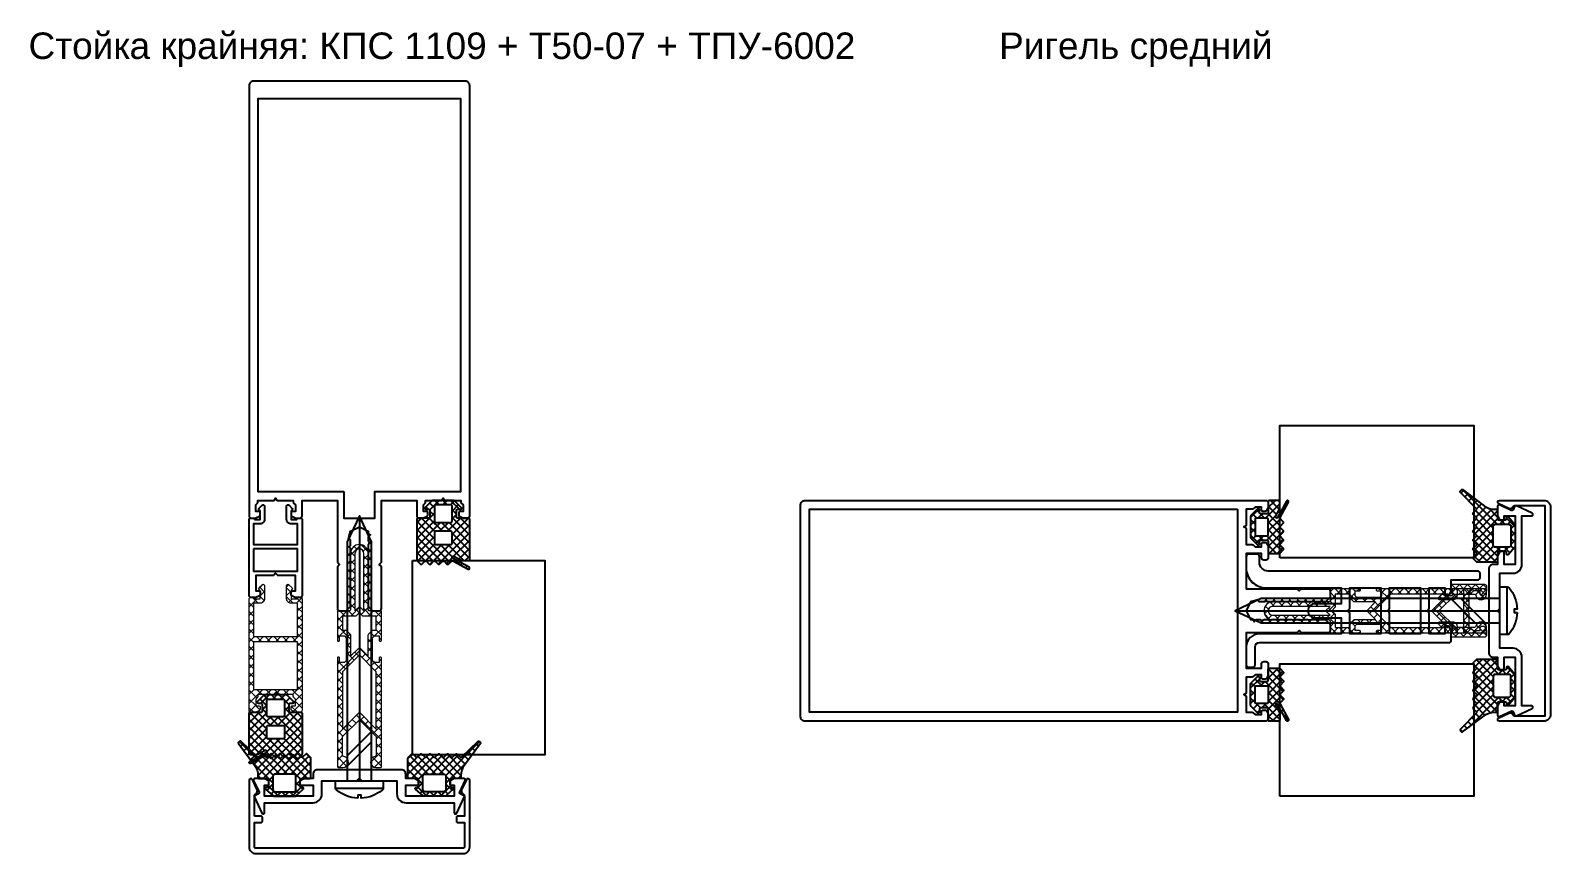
# Model space of a CAD drawing. Header units: millimetres. Extents: x 1744 to 18744, y -2272 to 2782.
# Drawn here: x 15959.9 to 16304.5, y 2014.4 to 2200.8 of the extents above; entities that cross this region are included whole.
import ezdxf

# ---------------------------------------------------------------- set-up
doc = ezdxf.new("R2010")
doc.units = ezdxf.units.MM
doc.layers.add('Steklopaket', color=5, linetype='Continuous')
doc.layers.add('подписи', color=7, linetype='Continuous')
doc.layers.add('Уплотнители', color=1, linetype='Continuous', lineweight=20)
doc.layers.add('Штриховка', color=1, linetype='Continuous', lineweight=5)
doc.styles.get("Standard").update_dxf_attribs({"font": 'arial.ttf'})

# ---------------------------------------------------------------- blocks, each defined once
blk = doc.blocks.new('КП45548')
at = {"color": 146, "true_color": 0x105689}
blk.add_lwpolyline([(-25, 21.5, 0.414214), (-24.5, 21), (-23.57, 21, 0.116434), (-23.44, 21.03), (-22.67, 21.42, 0.284079), (-22.5, 21.69), (-22.5, 22.2, 0.414214), (-22.8, 22.5), (-23.5, 22.5), (-23.5, 24), (-23.09, 24.41, 0.198912), (-23, 24.62), (-23, 25), (-19.44, 25, 0.284079), (-19.17, 25.17), (-19, 25.5), (-18.83, 25.17, 0.284079), (-18.56, 25), (-15, 25), (-15, 24.62, 0.198912), (-14.91, 24.41), (-14.5, 24), (-14.5, 22.5), (-15.2, 22.5, 0.414214), (-15.5, 22.2), (-15.5, 21.69, 0.284079), (-15.33, 21.42), (-14.56, 21.03, 0.116434), (-14.43, 21), (-13.5, 21, 0.414214), (-13, 21.5), (-13, 25), (-5, 25), (-5, 11.12, 0.198912), (-4.91, 10.91), (-4.5, 10.5), (-4.91, 10.09, 0.198912), (-5, 9.88), (-5, 0.5, 0.414214), (-4.5, 0), (-3.12, 0, 0.198912), (-2.91, 0.09), (-2.09, 0.91, 0.198912), (-2, 1.12), (-2, 1.46, 0.284079), (-2.17, 1.73), (-2.5, 1.9), (-2.17, 2.07, 0.284079), (-2, 2.34), (-2, 3.26, 0.284079), (-2.17, 3.53), (-2.5, 3.7), (-2.17, 3.87, 0.284079), (-2, 4.14), (-2, 5.06, 0.284079), (-2.17, 5.33), (-2.5, 5.5), (-2.17, 5.67, 0.284079), (-2, 5.94), (-2, 6.86, 0.284079), (-2.17, 7.13), (-2.5, 7.3), (-2.17, 7.47, 0.284079), (-2, 7.74), (-2, 8.66, 0.284079), (-2.17, 8.93), (-2.5, 9.1), (-2.17, 9.27, 0.284079), (-2, 9.54), (-2, 10.46, 0.284079), (-2.17, 10.73), (-2.5, 10.9), (-2.17, 11.07, 0.284079), (-2, 11.34), (-2, 12.26, 0.284079), (-2.17, 12.53), (-2.5, 12.7), (-2.17, 12.87, 0.284079), (-2, 13.14), (-2, 14.06, 0.284079), (-2.17, 14.33), (-2.5, 14.5), (-2.17, 14.67, 0.284079), (-2, 14.94), (-2, 15.86, 0.284079), (-2.17, 16.13), (-2.5, 16.3), (-2, 18), (0, 19), (2, 18), (2, 17.64, 0.284079), (2.17, 17.37), (2.5, 17.2), (2.17, 17.03, 0.284079), (2, 16.76), (2, 15.84, 0.284079), (2.17, 15.57), (2.5, 15.4), (2.17, 15.23, 0.284079), (2, 14.96), (2, 14.04, 0.284079), (2.17, 13.77), (2.5, 13.6), (2.17, 13.43, 0.284079), (2, 13.16), (2, 12.24, 0.284079), (2.17, 11.97), (2.5, 11.8), (2.17, 11.63, 0.284079), (2, 11.36), (2, 10.44, 0.284079), (2.17, 10.17), (2.5, 10), (2.17, 9.83, 0.284079), (2, 9.56), (2, 8.64, 0.284079), (2.17, 8.37), (2.5, 8.2), (2.17, 8.03, 0.284079), (2, 7.76), (2, 6.84, 0.284079), (2.17, 6.57), (2.5, 6.4), (2.17, 6.23, 0.284079), (2, 5.96), (2, 5.04, 0.284079), (2.17, 4.77), (2.5, 4.6), (2.17, 4.43, 0.284079), (2, 4.16), (2, 3.24, 0.284079), (2.17, 2.97), (2.5, 2.8), (2.17, 2.63, 0.284079), (2, 2.36), (2, 1.12, 0.198912), (2.09, 0.91), (2.91, 0.09, 0.198912), (3.12, 0), (4.5, 0, 0.414214), (5, 0.5), (5, 9.88, 0.198912), (4.91, 10.09), (4.5, 10.5), (4.91, 10.91, 0.198912), (5, 11.12), (5, 25), (13, 25), (13, 21.5, 0.414214), (13.5, 21), (14.43, 21, 0.116434), (14.56, 21.03), (15.33, 21.42, 0.284079), (15.5, 21.69), (15.5, 22.2, 0.414214), (15.2, 22.5), (14.5, 22.5), (14.5, 24), (14.91, 24.41, 0.198912), (15, 24.62), (15, 25), (18.56, 25, 0.284079), (18.83, 25.17), (19, 25.5), (19.17, 25.17, 0.284079), (19.44, 25), (23, 25), (23, 24.62, 0.198912), (23.09, 24.41), (23.5, 24), (23.5, 22.5), (22.8, 22.5, 0.414214), (22.5, 22.2), (22.5, 21.69, 0.284079), (22.67, 21.42), (23.44, 21.03, 0.116434), (23.57, 21), (24.5, 21, 0.414214), (25, 21.5), (25, 119, 0.414214), (24, 120), (-24, 120, 0.414214), (-25, 119)], format="xyb", close=True, dxfattribs=at)
blk.add_lwpolyline([(-3.5, 27), (-3.5, 21), (3.5, 21), (3.5, 27), (23, 27), (23, 116), (-23, 116), (-23, 27)], close=True, dxfattribs=at)
blk = doc.blocks.new('ТПУ-6002')
at = {"true_color": 0xafd9aa}
h = blk.add_hatch(dxfattribs=at)
h.set_pattern_fill('ANSI37', color=9, scale=10, angle=180, style=0)
h.set_pattern_definition([(225, (359.6389, 110.4286), (0.8838835, -0.8838835), []), (315, (359.6389, 110.4286), (0.8838835, 0.8838835), [])])
edge = h.paths.add_edge_path(flags=16)
edge.add_line((1.75, -1), (-1.75, -1))
edge.add_arc((-1.75, -1.25), 0.25, 90, 180)
edge.add_line((-2, -1.25), (-2, -4.75))
edge.add_arc((-1.75, -4.75), 0.25, 180, 270)
edge.add_line((-1.75, -5), (1.75, -5))
edge.add_arc((1.75, -4.75), 0.25, 270, 360)
edge.add_line((2, -4.75), (2, -1.25))
edge.add_arc((1.75, -1.25), 0.25, 0, 90)
edge = h.paths.add_edge_path()
edge.add_line((2.37, -12.66), (4.04, -13.57))
edge.add_arc((4.16, -13.35), 0.25, 241.5196, 270)
edge.add_line((4.16, -13.6), (5.75, -13.6))
edge.add_arc((5.75, -13.35), 0.25, 270, 360)
edge.add_line((6, -13.35), (6, -4.25))
edge.add_arc((5.75, -4.25), 0.25, 0, 90)
edge.add_line((5.75, -4), (3.25, -4))
edge.add_arc((3.25, -3.75), 0.25, 180, 270, ccw=False)
edge.add_line((3, -3.75), (3, -2.25))
edge.add_arc((3.25, -2.25), 0.25, 90, 180, ccw=False)
edge.add_line((3.25, -2), (3.9, -2))
edge.add_arc((3.9, -1.75), 0.25, 270, 405.0646)
edge.add_line((4.08, -1.57), (2.57, -0.07))
edge.add_arc((2.4, -0.25), 0.25, 45.0646, 90)
edge.add_line((2.4, 0), (-2.4, 0))
edge.add_arc((-2.4, -0.25), 0.25, 90, 134.9354)
edge.add_line((-2.57, -0.07), (-4.08, -1.57))
edge.add_arc((-3.9, -1.75), 0.25, 134.9354, 270)
edge.add_line((-3.9, -2), (-3.25, -2))
edge.add_arc((-3.25, -2.25), 0.25, 0, 90, ccw=False)
edge.add_line((-3, -2.25), (-3, -3.75))
edge.add_arc((-3.25, -3.75), 0.25, -90, 0, ccw=False)
edge.add_line((-3.25, -4), (-5.75, -4))
edge.add_arc((-5.75, -4.25), 0.25, 90, 180)
edge.add_line((-6, -4.25), (-6, -13.5))
edge.add_arc((-5.75, -13.5), 0.25, 180, 225)
edge.add_line((-5.93, -13.67), (-5.18, -14.42))
edge.add_arc((-5, -14.25), 0.25, 225, 315)
edge.add_line((-4.82, -14.42), (-4.18, -13.78))
edge.add_arc((-4, -13.95), 0.25, 45, 135, ccw=False)
edge.add_line((-3.82, -13.78), (-3.18, -14.42))
edge.add_arc((-3, -14.25), 0.25, 225, 315)
edge.add_line((-2.82, -14.42), (-2.18, -13.78))
edge.add_arc((-2, -13.95), 0.25, 45, 135, ccw=False)
edge.add_line((-1.82, -13.78), (-1.18, -14.42))
edge.add_arc((-1, -14.25), 0.25, 225, 315)
edge.add_line((-0.82, -14.42), (-0.18, -13.78))
edge.add_arc((0, -13.95), 0.25, 45, 135, ccw=False)
edge.add_line((0.18, -13.78), (0.82, -14.42))
edge.add_arc((1, -14.25), 0.25, 225, 315)
edge.add_line((1.18, -14.42), (1.87, -13.73))
edge.add_arc((2.04, -13.91), 0.25, 61.5196, 135, ccw=False)
edge.add_line((2.16, -13.69), (5.63, -15.57))
edge.add_arc((5.75, -15.35), 0.25, 241.5196, 421.5196)
edge.add_line((5.87, -15.13), (2.13, -13.1))
edge.add_arc((2.25, -12.88), 0.25, 61.5196, 241.5196, ccw=False)
edge = h.paths.add_edge_path(flags=16)
edge.add_line((1.75, -7), (-1.75, -7))
edge.add_arc((-1.75, -7.25), 0.25, 90, 180)
edge.add_line((-2, -7.25), (-2, -9.75))
edge.add_arc((-1.75, -9.75), 0.25, 180, 270)
edge.add_line((-1.75, -10), (1.75, -10))
edge.add_arc((1.75, -9.75), 0.25, 270, 360)
edge.add_line((2, -9.75), (2, -7.25))
edge.add_arc((1.75, -7.25), 0.25, 0, 90)
at = {"color": 9, "true_color": 0xafd9aa}
for points in [[(2.37, -12.66), (4.04, -13.57, 0.124913), (4.16, -13.6), (5.75, -13.6, 0.414214), (6, -13.35), (6, -4.25, 0.414214), (5.75, -4), (3.25, -4, -0.414214), (3, -3.75), (3, -2.25, -0.414214), (3.25, -2), (3.9, -2, 0.668587), (4.08, -1.57), (2.57, -0.07, 0.198619), (2.4, 0), (-2.4, 0, 0.198619), (-2.57, -0.07), (-4.08, -1.57, 0.668587), (-3.9, -2), (-3.25, -2, -0.414214), (-3, -2.25), (-3, -3.75, -0.414214), (-3.25, -4), (-5.75, -4, 0.414214), (-6, -4.25), (-6, -13.5, 0.198912), (-5.93, -13.67), (-5.18, -14.42, 0.414214), (-4.82, -14.42), (-4.18, -13.78, -0.414214), (-3.82, -13.78), (-3.18, -14.42, 0.414214), (-2.82, -14.42), (-2.18, -13.78, -0.414214), (-1.82, -13.78), (-1.18, -14.42, 0.414214), (-0.82, -14.42), (-0.18, -13.78, -0.414214), (0.18, -13.78), (0.82, -14.42, 0.414214), (1.18, -14.42), (1.87, -13.73, -0.332076), (2.16, -13.69), (5.63, -15.57, 1), (5.87, -15.13), (2.13, -13.1, -1)], [(1.75, -1), (-1.75, -1, 0.414214), (-2, -1.25), (-2, -4.75, 0.414214), (-1.75, -5), (1.75, -5, 0.414214), (2, -4.75), (2, -1.25, 0.414214)], [(1.75, -7), (-1.75, -7, 0.414214), (-2, -7.25), (-2, -9.75, 0.414214), (-1.75, -10), (1.75, -10, 0.414214), (2, -9.75), (2, -7.25, 0.414214)]]:
    blk.add_lwpolyline(points, format="xyb", close=True, dxfattribs=at)
blk = doc.blocks.new('КПС 758')
blk.add_lwpolyline([(-23.77, 2.33, 0.414214), (-23.63, 1.93), (-22.87, 1.58, -0.414214), (-22.73, 1.18), (-23.97, -1.49, 0.548619), (-23.7, -1.92), (-21.57, -1.92, 0.116434), (-21.44, -1.89), (-20.67, -1.5, 0.284079), (-20.5, -1.23), (-20.5, -0.72, 0.414214), (-20.8, -0.42), (-21.5, -0.42), (-21.5, 2.08), (-10.5, 2.08), (-10.5, -0.42), (-13.2, -0.42, 0.414214), (-13.5, -0.72), (-13.5, -1.23, 0.284079), (-13.33, -1.5), (-12.56, -1.89, 0.116434), (-12.43, -1.92), (-10.5, -1.92), (-10.5, -2.92, 0.414214), (-9.5, -3.92), (9.5, -3.92, 0.414214), (10.5, -2.92), (10.5, -1.92), (12.43, -1.92, 0.116434), (12.56, -1.89), (13.33, -1.5, 0.284079), (13.5, -1.23), (13.5, -0.72, 0.414214), (13.2, -0.42), (10.5, -0.42), (10.5, 2.08), (21.5, 2.08), (21.5, -0.42), (20.8, -0.42, 0.414214), (20.5, -0.72), (20.5, -1.23, 0.284079), (20.67, -1.5), (21.44, -1.89, 0.116434), (21.57, -1.92), (23.7, -1.92, 0.548619), (23.97, -1.49), (22.73, 1.18, -0.414214), (22.87, 1.58), (23.63, 1.93, 0.414214), (23.77, 2.33), (22.1, 5.91, 0.291473), (21.83, 6.08), (21.8, 6.08, 0.414214), (21.5, 5.78), (21.5, 3.58), (10.5, 3.58, 0.414214), (8.5, 1.58), (8.5, -1.42), (0.62, -1.42, 0.198912), (0.41, -1.51), (0, -1.92), (-0.41, -1.51, 0.198912), (-0.62, -1.42), (-8.5, -1.42), (-8.5, 1.58, 0.414214), (-10.5, 3.58), (-21.5, 3.58), (-21.5, 5.78, 0.414214), (-21.8, 6.08), (-21.83, 6.08, 0.291473), (-22.1, 5.91)], format="xyb", close=True)
blk = doc.blocks.new('ТПУ-007ММ')
at = {"true_color": 0xafd9aa}
h = blk.add_hatch(dxfattribs=at)
h.set_pattern_fill('ANSI37', color=9, scale=10, angle=180, style=0)
h.set_pattern_definition([(225, (-3851.0623, 2334.4012), (0.88388348, -0.88388348), []), (315, (-3851.0623, 2334.4012), (0.88388348, 0.88388348), [])])
edge = h.paths.add_edge_path(flags=16)
edge.add_line((2.1, -1), (-2.1, -1))
edge.add_arc((-2.1, -1.5), 0.5, 90, 180)
edge.add_line((-2.6, -1.5), (-2.6, -4.5))
edge.add_arc((-2.1, -4.5), 0.5, 180, 270)
edge.add_line((-2.1, -5), (2.1, -5))
edge.add_arc((2.1, -4.5), 0.5, 270, 360)
edge.add_line((2.6, -4.5), (2.6, -1.5))
edge.add_arc((2.1, -1.5), 0.5, 0, 90)
edge = h.paths.add_edge_path()
edge.add_arc((-3.85, -2.25), 0.25, 0, 90, ccw=False)
edge.add_line((-3.6, -2.25), (-3.6, -3.75))
edge.add_arc((-3.85, -3.75), 0.25, -90, 0, ccw=False)
edge.add_line((-3.85, -4), (-5.75, -4))
edge.add_arc((-5.75, -4.25), 0.25, 90, 180)
edge.add_line((-6, -4.25), (-6, -8.62))
edge.add_arc((-5.8, -8.62), 0.2, 180, 225)
edge.add_line((-5.94, -8.76), (-5.18, -9.53))
edge.add_arc((-5, -9.35), 0.25, 225, 315)
edge.add_line((-4.82, -9.53), (-4.18, -8.88))
edge.add_arc((-4, -9.06), 0.25, 45, 135, ccw=False)
edge.add_line((-3.82, -8.88), (-3.18, -9.53))
edge.add_arc((-3, -9.35), 0.25, 225, 315)
edge.add_line((-2.82, -9.53), (-2.18, -8.88))
edge.add_arc((-2, -9.06), 0.25, 45, 135, ccw=False)
edge.add_line((-1.82, -8.88), (-1.18, -9.53))
edge.add_arc((-1, -9.35), 0.25, 225, 315)
edge.add_line((-0.82, -9.53), (-0.18, -8.88))
edge.add_arc((0, -9.06), 0.25, 45, 135, ccw=False)
edge.add_line((0.18, -8.88), (0.82, -9.53))
edge.add_arc((1, -9.35), 0.25, 225, 315)
edge.add_line((1.18, -9.53), (1.82, -8.88))
edge.add_arc((2, -9.06), 0.25, 45, 135, ccw=False)
edge.add_line((2.18, -8.88), (2.82, -9.53))
edge.add_arc((3, -9.35), 0.25, 225, 315)
edge.add_line((3.18, -9.53), (3.82, -8.88))
edge.add_arc((4, -9.06), 0.25, 45, 135, ccw=False)
edge.add_line((4.18, -8.88), (4.82, -9.53))
edge.add_arc((5, -9.35), 0.25, 225, 315)
edge.add_line((5.18, -9.53), (5.82, -8.88))
edge.add_arc((6, -9.06), 0.25, 45, 135, ccw=False)
edge.add_line((6.18, -8.88), (9.82, -12.42))
edge.add_arc((10, -12.25), 0.25, 225, 315)
edge.add_line((10.18, -12.42), (10.39, -12.21))
edge.add_arc((10.21, -12.04), 0.25, 315, 380.2249)
edge.add_line((10.44, -11.95), (6.8, -7.06))
edge.add_arc((10, -4.67), 4, 180, 216.7605, ccw=False)
edge.add_line((6, -4.67), (6, -4.3))
edge.add_arc((5.7, -4.3), 0.3, 360, 450)
edge.add_line((5.7, -4), (3.85, -4))
edge.add_arc((3.85, -3.75), 0.25, 180, 270, ccw=False)
edge.add_line((3.6, -3.75), (3.6, -2.25))
edge.add_arc((3.85, -2.25), 0.25, 90, 180, ccw=False)
edge.add_line((3.85, -2), (4.1, -2))
edge.add_arc((4.1, -1.75), 0.25, 270, 405.0646)
edge.add_line((4.28, -1.57), (2.57, -0.07))
edge.add_arc((2.4, -0.25), 0.25, 45.0646, 90)
edge.add_line((2.4, 0), (-2.4, 0))
edge.add_arc((-2.4, -0.25), 0.25, 90, 134.9354)
edge.add_line((-2.57, -0.07), (-4.28, -1.57))
edge.add_arc((-4.1, -1.75), 0.25, 134.9354, 270)
edge.add_line((-4.1, -2), (-3.85, -2))
at = {"color": 9, "true_color": 0xafd9aa}
for points in [[(-3.85, -2, -0.414214), (-3.6, -2.25), (-3.6, -3.75, -0.414214), (-3.85, -4), (-5.75, -4, 0.414214), (-6, -4.25), (-6, -8.62, 0.198912), (-5.94, -8.76), (-5.18, -9.53, 0.414214), (-4.82, -9.53), (-4.18, -8.88, -0.414214), (-3.82, -8.88), (-3.18, -9.53, 0.414214), (-2.82, -9.53), (-2.18, -8.88, -0.414214), (-1.82, -8.88), (-1.18, -9.53, 0.414214), (-0.82, -9.53), (-0.18, -8.88, -0.414214), (0.18, -8.88), (0.82, -9.53, 0.414214), (1.18, -9.53), (1.82, -8.88, -0.414214), (2.18, -8.88), (2.82, -9.53, 0.414214), (3.18, -9.53), (3.82, -8.88, -0.414214), (4.18, -8.88), (4.82, -9.53, 0.414214), (5.18, -9.53), (5.82, -8.88, -0.414214), (6.18, -8.88), (9.82, -12.42, 0.414214), (10.18, -12.42), (10.39, -12.21, 0.292538), (10.44, -11.95), (6.8, -7.06, -0.161788), (6, -4.67), (6, -4.3, 0.414214), (5.7, -4), (3.85, -4, -0.414214), (3.6, -3.75), (3.6, -2.25, -0.414214), (3.85, -2), (4.1, -2, 0.668587), (4.28, -1.57), (2.57, -0.07, 0.198619), (2.4, 0), (-2.4, 0, 0.198619), (-2.57, -0.07), (-4.28, -1.57, 0.668587), (-4.1, -2)], [(2.1, -1), (-2.1, -1, 0.414214), (-2.6, -1.5), (-2.6, -4.5, 0.414214), (-2.1, -5), (2.1, -5, 0.414214), (2.6, -4.5), (2.6, -1.5, 0.414214)]]:
    blk.add_lwpolyline(points, format="xyb", close=True, dxfattribs=at)
blk = doc.blocks.new('КП45310')
at = {"color": 0}
blk.add_lwpolyline([(23.8, -4.26), (23.8, -8.78, -0.279739), (23.48, -9.31, 0.401559), (23.17, -10.23), (24.24, -12.52, 0.802585), (25, -12.36), (25, 2.74, 0.414214), (23.5, 4.24), (-23.5, 4.24, 0.414214), (-25, 2.74), (-25, -12.36, 0.802585), (-24.24, -12.52), (-23.17, -10.23, 0.401559), (-23.48, -9.31, -0.279739), (-23.8, -8.78), (-23.8, -4.26), (-22.3, -4.26, 0.414214), (-22, -3.96), (-22, -3.06, 0.414214), (-22.3, -2.76), (-23.8, -2.76), (-23.8, 2.74, -0.414214), (-23.5, 3.04), (23.5, 3.04, -0.414214), (23.8, 2.74), (23.8, -2.76), (22.3, -2.76, 0.414214), (22, -3.06), (22, -3.96, 0.414214), (22.3, -4.26)], format="xyb", close=True, dxfattribs=at)
blk = doc.blocks.new('ВС 5.5х60 А2 DIN7981')
for p, q in [((0, 0), (0, -60)), ((-5.4, -61.69), (5.4, -61.69))]:
    blk.add_line(p, q)
for points in [[(2.75, -60), (2.75, -5.9), (0, 0), (-2.75, -5.9), (-2.75, -60)], [(-2.75, -56.67), (2.75, -51.17), (2.75, -48.88), (-2.75, -54.38)]]:
    blk.add_lwpolyline(points, close=True)
blk.add_lwpolyline([(-0.39, -63.94, -0.161849), (-5.22, -62.08, -0.223888), (-5.4, -61.69), (-5.4, -60), (5.4, -60), (5.4, -61.69, -0.223888), (5.22, -62.08, -0.161849), (0.39, -63.94), (0.39, -63.24), (-0.39, -63.24)], format="xyb", close=True)
blk = doc.blocks.new('Т50-09')
at = {"layer": 'Штриховка', "lineweight": 5, "true_color": 0xf8991e}
h = blk.add_hatch(dxfattribs=at)
h.set_pattern_fill('ANSI37', color=30, scale=11.2, angle=90, style=0)
h.set_pattern_definition([(135, (-7178.6142, 4044.2835), (-0.9899495, -0.9899495), []), (225, (-7178.6142, 4044.2835), (0.9899495, -0.9899495), [])])
edge = h.paths.add_edge_path()
edge.add_arc((-19.7, 4.8), 0.2, 90, 180)
edge.add_line((-19.9, 4.8), (-19.9, 4.7))
edge.add_arc((-19.7, 4.7), 0.2, 180, 270)
edge.add_line((-19.7, 4.5), (-18.7, 4.5))
edge.add_line((-18.7, 4.5), (-18.7, 3.39))
edge.add_line((-18.7, 3.39), (-19.09, 3))
edge.add_line((-19.09, 3), (-24.31, 3))
edge.add_line((-24.31, 3), (-24.7, 3.39))
edge.add_line((-24.7, 3.39), (-24.7, 4.5))
edge.add_line((-24.7, 4.5), (-23.7, 4.5))
edge.add_arc((-23.7, 4.7), 0.2, 270, 360)
edge.add_line((-23.5, 4.7), (-23.5, 4.8))
edge.add_arc((-23.7, 4.8), 0.2, 0, 90)
edge.add_line((-23.7, 5), (-48.2, 5))
edge.add_arc((-48.2, 4.7), 0.3, 90, 180)
edge.add_line((-48.5, 4.7), (-48.5, 3.75))
edge.add_arc((-47.25, 3.75), 1.25, 180, 350.7182)
edge.add_arc((-45.72, 3.5), 0.3, 90, 170.7182, ccw=False)
edge.add_line((-45.72, 3.8), (-41.5, 3.8))
edge.add_line((-41.5, 3.8), (-37.7, 0))
edge.add_line((-37.7, 0), (-41.5, -3.8))
edge.add_line((-41.5, -3.8), (-45.72, -3.8))
edge.add_arc((-45.72, -3.5), 0.3, 189.2818, 270, ccw=False)
edge.add_arc((-47.25, -3.75), 1.25, 9.2818, 180)
edge.add_line((-48.5, -3.75), (-48.5, -4.7))
edge.add_arc((-48.2, -4.7), 0.3, 180, 270)
edge.add_line((-48.2, -5), (-23.7, -5))
edge.add_arc((-23.7, -4.8), 0.2, 270, 360)
edge.add_line((-23.5, -4.8), (-23.5, -4.7))
edge.add_arc((-23.7, -4.7), 0.2, 0, 90)
edge.add_line((-23.7, -4.5), (-24.7, -4.5))
edge.add_line((-24.7, -4.5), (-24.7, -3.39))
edge.add_line((-24.7, -3.39), (-24.31, -3))
edge.add_line((-24.31, -3), (-19.09, -3))
edge.add_line((-19.09, -3), (-18.7, -3.39))
edge.add_line((-18.7, -3.39), (-18.7, -4.5))
edge.add_line((-18.7, -4.5), (-19.7, -4.5))
edge.add_arc((-19.7, -4.7), 0.2, 90, 180)
edge.add_line((-19.9, -4.7), (-19.9, -4.8))
edge.add_arc((-19.7, -4.8), 0.2, 180, 270)
edge.add_line((-19.7, -5), (-13.3, -5))
edge.add_arc((-13.3, -4.7), 0.3, 270, 360)
edge.add_line((-13, -4.7), (-13, -2.3))
edge.add_arc((-12.7, -2.3), 0.3, 90, 180, ccw=False)
edge.add_line((-12.7, -2), (-6.2, -2))
edge.add_arc((-6, -2), 0.2, 180, 360)
edge.add_line((-5.8, -2), (0, -2))
edge.add_arc((0, 0), 2, 270, 450)
edge.add_line((0, 2), (-5.8, 2))
edge.add_arc((-6, 2), 0.2, 0, 180)
edge.add_line((-6.2, 2), (-12.7, 2))
edge.add_arc((-12.7, 2.3), 0.3, 180, 270, ccw=False)
edge.add_line((-13, 2.3), (-13, 4.7))
edge.add_arc((-13.3, 4.7), 0.3, 0, 90)
edge.add_line((-13.3, 5), (-19.7, 5))
edge = h.paths.add_edge_path(flags=16)
edge.add_line((-14.2, 3.8), (-17.4, 3.8))
edge.add_line((-17.4, 3.8), (-17.4, 3.12))
edge.add_arc((-17.7, 3.12), 0.3, 315, 360, ccw=False)
edge.add_line((-17.49, 2.91), (-18.31, 2.09))
edge.add_arc((-18.52, 2.3), 0.3, 270, 315, ccw=False)
edge.add_line((-18.52, 2), (-23.31, 2))
edge.add_line((-23.31, 2), (-21.31, 0))
edge.add_line((-21.31, 0), (-23.31, -2))
edge.add_line((-23.31, -2), (-18.52, -2))
edge.add_arc((-18.52, -2.3), 0.3, 45, 90, ccw=False)
edge.add_line((-18.31, -2.09), (-17.49, -2.91))
edge.add_arc((-17.7, -3.12), 0.3, 0, 45, ccw=False)
edge.add_line((-17.4, -3.12), (-17.4, -3.8))
edge.add_line((-17.4, -3.8), (-14.2, -3.8))
edge.add_line((-14.2, -3.8), (-14.2, -0.79))
edge.add_line((-14.2, -0.79), (-13.41, 0))
edge.add_line((-13.41, 0), (-14.2, 0.79))
edge.add_line((-14.2, 0.79), (-14.2, 3.8))
edge = h.paths.add_edge_path(flags=16)
edge.add_line((-12, 0), (-13, -1))
edge.add_line((-13, -1), (0, -1))
edge.add_arc((0, 0), 1, 270, 450)
edge.add_line((0, 1), (-13, 1))
edge.add_line((-13, 1), (-12, 0))
h.paths.add_polyline_path([(-39.8, 3.8), (-36, 0), (-39.8, -3.8), (-26.8, -3.8), (-23, 0), (-26.8, 3.8)], flags=16)
at = {"layer": 'Уплотнители', "color": 30, "true_color": 0xf8991e}
for points in [[(-19.7, 5, 0.414214), (-19.9, 4.8), (-19.9, 4.7, 0.414214), (-19.7, 4.5), (-18.7, 4.5), (-18.7, 3.39), (-19.09, 3), (-24.31, 3), (-24.7, 3.39), (-24.7, 4.5), (-23.7, 4.5, 0.414214), (-23.5, 4.7), (-23.5, 4.8, 0.414214), (-23.7, 5), (-48.2, 5, 0.414214), (-48.5, 4.7), (-48.5, 3.75, 0.922113), (-46.02, 3.55, -0.367523), (-45.72, 3.8), (-41.5, 3.8), (-37.7, 0), (-41.5, -3.8), (-45.72, -3.8, -0.367523), (-46.02, -3.55, 0.922113), (-48.5, -3.75), (-48.5, -4.7, 0.414214), (-48.2, -5), (-23.7, -5, 0.414214), (-23.5, -4.8), (-23.5, -4.7, 0.414214), (-23.7, -4.5), (-24.7, -4.5), (-24.7, -3.39), (-24.31, -3), (-19.09, -3), (-18.7, -3.39), (-18.7, -4.5), (-19.7, -4.5, 0.414214), (-19.9, -4.7), (-19.9, -4.8, 0.414214), (-19.7, -5), (-13.3, -5, 0.414214), (-13, -4.7), (-13, -2.3, -0.414214), (-12.7, -2), (-6.2, -2, 1), (-5.8, -2), (0, -2, 1), (0, 2), (-5.8, 2, 1), (-6.2, 2), (-12.7, 2, -0.414214), (-13, 2.3), (-13, 4.7, 0.414214), (-13.3, 5)], [(-14.2, 3.8), (-17.4, 3.8), (-17.4, 3.12, -0.198912), (-17.49, 2.91), (-18.31, 2.09, -0.198912), (-18.52, 2), (-23.31, 2), (-21.31, 0), (-23.31, -2), (-18.52, -2, -0.198912), (-18.31, -2.09), (-17.49, -2.91, -0.198912), (-17.4, -3.12), (-17.4, -3.8), (-14.2, -3.8), (-14.2, -0.79), (-13.41, 0), (-14.2, 0.79)], [(-12, 0), (-13, -1), (0, -1, 1), (0, 1), (-13, 1), (-12, 0)]]:
    blk.add_lwpolyline(points, format="xyb", close=True, dxfattribs=at)
blk.add_lwpolyline([(-39.8, 3.8), (-36, 0), (-39.8, -3.8), (-26.8, -3.8), (-23, 0), (-26.8, 3.8)], close=True, dxfattribs=at)
blk = doc.blocks.new('КПС 1109')
blk.add_lwpolyline([(4.8, -5.7), (3.5, -5.7), (3.5, -7.49, 0.198912), (3.59, -7.7), (3.71, -7.83, -0.414214), (3.71, -8.25), (3.06, -8.9, -0.668179), (2.5, -8.67), (2.5, -5.7, -0.414214), (3.5, -4.7), (5, -4.7), (5, 0), (-5, 0), (-5, -4.7), (-3.5, -4.7, -0.414214), (-2.5, -5.7), (-2.5, -8.67, -0.668179), (-3.06, -8.9), (-3.71, -8.25, -0.414214), (-3.71, -7.83), (-3.59, -7.7, 0.198912), (-3.5, -7.49), (-3.5, -5.7), (-4.8, -5.7, -0.414214), (-5.1, -6), (-5.7, -6, -0.414214), (-6, -5.7), (-6, 11.5, -0.414214), (-5.5, 12), (-4.57, 12, -0.116434), (-4.44, 11.97), (-3.67, 11.58, -0.284079), (-3.5, 11.31), (-3.5, 10.8, -0.414214), (-3.8, 10.5), (-4.5, 10.5), (-4.5, 7), (-0.62, 7, -0.198912), (-0.41, 6.91), (0, 6.5), (0.41, 6.91, -0.198912), (0.62, 7), (4.5, 7), (4.5, 10.5), (3.8, 10.5, -0.414214), (3.5, 10.8), (3.5, 11.31, -0.284079), (3.67, 11.58), (4.44, 11.97, -0.116434), (4.57, 12), (5.5, 12, -0.414214), (6, 11.5), (6, -5.7, -0.414214), (5.7, -6), (5.1, -6, -0.414214)], format="xyb", close=True)
blk.add_lwpolyline([(5, 1), (5, 6), (-5, 6), (-5, 1)], close=True)
blk = doc.blocks.new('Т50-07')
at = {"layer": 'Штриховка', "lineweight": 5}
h = blk.add_hatch(dxfattribs=at)
h.set_pattern_fill('ANSI37', color=256, scale=11.2, angle=90, style=0)
h.set_pattern_definition([(135, (-11406.9071, 3792.9893), (-0.9899495, -0.9899495), []), (225, (-11406.9071, 3792.9893), (0.9899495, -0.9899495), [])])
h.paths.add_polyline_path([(1.2, 5), (1.2, -5), (12, -5), (12, 5)], flags=16)
edge = h.paths.add_edge_path()
edge.add_line((0, 5), (-7.5, 5))
edge.add_line((-7.5, 5), (-7.5, 3.5))
edge.add_arc((-8.5, 3.5), 1, -90, 0, ccw=False)
edge.add_line((-8.5, 2.5), (-11.48, 2.5))
edge.add_arc((-11.48, 2.82), 0.317, 135, 270, ccw=False)
edge.add_line((-11.71, 3.04), (-11.04, 3.71))
edge.add_arc((-10.82, 3.5), 0.3, 45, 135, ccw=False)
edge.add_line((-10.61, 3.71), (-10.4, 3.5))
edge.add_line((-10.4, 3.5), (-8.5, 3.5))
edge.add_line((-8.5, 3.5), (-8.5, 4.8))
edge.add_arc((-8.5, 5.1), 0.3, 180, 270, ccw=False)
edge.add_line((-8.8, 5.1), (-8.8, 5.7))
edge.add_arc((-8.5, 5.7), 0.3, 90, 180, ccw=False)
edge.add_line((-8.5, 6), (16.7, 6))
edge.add_arc((16.7, 5.5), 0.5, 0, 90, ccw=False)
edge.add_line((17.2, 5.5), (17.2, 4.57))
edge.add_arc((16.9, 4.57), 0.3, -26.5651, 0, ccw=False)
edge.add_line((17.17, 4.44), (16.78, 3.67))
edge.add_arc((16.51, 3.8), 0.3, 270, 333.4349, ccw=False)
edge.add_line((16.51, 3.5), (16, 3.5))
edge.add_arc((16, 3.8), 0.3, 180, 270, ccw=False)
edge.add_line((15.7, 3.8), (15.7, 4.5))
edge.add_line((15.7, 4.5), (14.2, 4.5))
edge.add_line((14.2, 4.5), (13.79, 4.09))
edge.add_arc((13.58, 4.3), 0.3, 270, 315, ccw=False)
edge.add_line((13.58, 4), (13.2, 4))
edge.add_line((13.2, 4), (13.2, 0.62))
edge.add_arc((12.9, 0.62), 0.3, -45, 0, ccw=False)
edge.add_line((13.11, 0.41), (12.7, 0))
edge.add_line((12.7, 0), (13.11, -0.41))
edge.add_arc((12.9, -0.62), 0.3, 0, 45, ccw=False)
edge.add_line((13.2, -0.62), (13.2, -4))
edge.add_line((13.2, -4), (13.58, -4))
edge.add_arc((13.58, -4.3), 0.3, 45, 90, ccw=False)
edge.add_line((13.79, -4.09), (14.2, -4.5))
edge.add_line((14.2, -4.5), (15.7, -4.5))
edge.add_line((15.7, -4.5), (15.7, -3.8))
edge.add_arc((16, -3.8), 0.3, 90, 180, ccw=False)
edge.add_line((16, -3.5), (16.51, -3.5))
edge.add_arc((16.51, -3.8), 0.3, 26.5651, 90, ccw=False)
edge.add_line((16.78, -3.67), (17.17, -4.44))
edge.add_arc((16.9, -4.57), 0.3, 0, 26.5651, ccw=False)
edge.add_line((17.2, -4.57), (17.2, -5.5))
edge.add_arc((16.7, -5.5), 0.5, -90, 0, ccw=False)
edge.add_line((16.7, -6), (-8.5, -6))
edge.add_arc((-8.5, -5.7), 0.3, 180, 270, ccw=False)
edge.add_line((-8.8, -5.7), (-8.8, -5.1))
edge.add_arc((-8.5, -5.1), 0.3, 90, 180, ccw=False)
edge.add_line((-8.5, -4.8), (-8.5, -3.5))
edge.add_line((-8.5, -3.5), (-10.4, -3.5))
edge.add_line((-10.4, -3.5), (-10.61, -3.71))
edge.add_arc((-10.82, -3.5), 0.3, 225, 315, ccw=False)
edge.add_line((-11.04, -3.71), (-11.71, -3.04))
edge.add_arc((-11.48, -2.82), 0.317, 90, 225, ccw=False)
edge.add_line((-11.48, -2.5), (-8.5, -2.5))
edge.add_arc((-8.5, -3.5), 1, 0, 90, ccw=False)
edge.add_line((-7.5, -3.5), (-7.5, -5))
edge.add_line((-7.5, -5), (0, -5))
edge.add_line((0, -5), (0, 5))
at = {"layer": 'Уплотнители'}
blk.add_lwpolyline([(0, 5), (-7.5, 5), (-7.5, 3.5, -0.414214), (-8.5, 2.5), (-11.48, 2.5, -0.668179), (-11.71, 3.04), (-11.04, 3.71, -0.414214), (-10.61, 3.71), (-10.4, 3.5), (-8.5, 3.5), (-8.5, 4.8, -0.414214), (-8.8, 5.1), (-8.8, 5.7, -0.414214), (-8.5, 6), (16.7, 6, -0.414214), (17.2, 5.5), (17.2, 4.57, -0.116434), (17.17, 4.44), (16.78, 3.67, -0.284079), (16.51, 3.5), (16, 3.5, -0.414214), (15.7, 3.8), (15.7, 4.5), (14.2, 4.5), (13.79, 4.09, -0.198912), (13.58, 4), (13.2, 4), (13.2, 0.62, -0.198912), (13.11, 0.41), (12.7, 0), (13.11, -0.41, -0.198912), (13.2, -0.62), (13.2, -4), (13.58, -4, -0.198912), (13.79, -4.09), (14.2, -4.5), (15.7, -4.5), (15.7, -3.8, -0.414214), (16, -3.5), (16.51, -3.5, -0.284079), (16.78, -3.67), (17.17, -4.44, -0.116434), (17.2, -4.57), (17.2, -5.5, -0.414214), (16.7, -6), (-8.5, -6, -0.414214), (-8.8, -5.7), (-8.8, -5.1, -0.414214), (-8.5, -4.8), (-8.5, -3.5), (-10.4, -3.5), (-10.61, -3.71, -0.414214), (-11.04, -3.71), (-11.71, -3.04, -0.668179), (-11.48, -2.5), (-8.5, -2.5, -0.414214), (-7.5, -3.5), (-7.5, -5), (0, -5)], format="xyb", close=True, dxfattribs=at)
blk.add_lwpolyline([(1.2, 5), (1.2, -5), (12, -5), (12, 5)], close=True, dxfattribs=at)
blk = doc.blocks.new('КП45550')
at = {"color": 217, "true_color": 0x93278f}
blk.add_lwpolyline([(-5, 6.38, -0.198912), (-4.91, 6.59), (-4.5, 7), (-4.91, 7.41, -0.198912), (-5, 7.62), (-5, 19), (-13, 19), (-13, 15.5), (-12, 15.5, -0.414214), (-11.5, 15), (-11.5, 14.5, -0.414214), (-12, 14), (-14.43, 14, -0.116434), (-14.56, 14.03), (-15.33, 14.42, -0.284079), (-15.5, 14.69), (-15.5, 15.2, -0.414214), (-15.2, 15.5), (-14.5, 15.5), (-14.5, 17), (-14.91, 17.41, -0.198912), (-15, 17.62), (-15, 19), (-18.56, 19, -0.284079), (-18.83, 19.17), (-19, 19.5), (-19.17, 19.17, -0.284079), (-19.44, 19), (-23, 19), (-23, 17.62, -0.198912), (-23.09, 17.41), (-23.5, 17), (-23.5, 15.5), (-22.8, 15.5, -0.414214), (-22.5, 15.2), (-22.5, 14.69, -0.284079), (-22.67, 14.42), (-23.44, 14.03, -0.116434), (-23.57, 14), (-24.5, 14, -0.414214), (-25, 14.5), (-25, 119, -0.414214), (-24, 120), (24, 120, -0.414214), (25, 119), (25, 14.5, -0.414214), (24.5, 14), (23.57, 14, -0.116434), (23.44, 14.03), (22.67, 14.42, -0.284079), (22.5, 14.69), (22.5, 15.2, -0.414214), (22.8, 15.5), (23.5, 15.5), (23.5, 17), (23.09, 17.41, -0.198912), (23, 17.62), (23, 19), (19.44, 19, -0.284079), (19.17, 19.17), (19, 19.5), (18.83, 19.17, -0.284079), (18.56, 19), (15, 19), (15, 17.62, -0.198912), (14.91, 17.41), (14.5, 17), (14.5, 15.5), (15.2, 15.5, -0.414214), (15.5, 15.2), (15.5, 14.69, -0.284079), (15.33, 14.42), (14.56, 14.03, -0.116434), (14.43, 14), (12, 14, -0.414214), (11.5, 14.5), (11.5, 15, -0.414214), (12, 15.5), (13, 15.5), (13, 19), (5, 19), (5, 7.62, -0.198912), (4.91, 7.41), (4.5, 7), (4.91, 6.59, -0.198912), (5, 6.38), (5, 0.5, -0.414214), (4.5, 0), (3.12, 0, -0.198912), (2.91, 0.09), (2.09, 0.91, -0.198912), (2, 1.12), (2, 1.46, -0.284079), (2.17, 1.73), (2.5, 1.9), (2.17, 2.07, -0.284079), (2, 2.34), (2, 3.26, -0.284079), (2.17, 3.53), (2.5, 3.7), (2.17, 3.87, -0.284079), (2, 4.14), (2, 5.06, -0.284079), (2.17, 5.33), (2.5, 5.5), (2.17, 5.67, -0.284079), (2, 5.94), (2, 6.86, -0.284079), (2.17, 7.13), (2.5, 7.3), (2.17, 7.47, -0.284079), (2, 7.74), (2, 8.66, -0.284079), (2.17, 8.93), (2.5, 9.1), (2.17, 9.27, -0.284079), (2, 9.54), (2, 10.46, -0.284079), (2.17, 10.73), (2.5, 10.9), (2.17, 11.07, -0.284079), (2, 11.34), (2, 12.26, -0.284079), (2.17, 12.53), (2.5, 12.7), (2.17, 12.87, -0.284079), (2, 13.14), (2, 14.06, -0.284079), (2.17, 14.33), (2.5, 14.5), (2.17, 14.67, -0.284079), (2, 14.94), (2, 15.86, -0.284079), (2.17, 16.13), (2.5, 16.3), (2, 18), (0, 19), (-2, 18), (-2, 17.64, -0.284079), (-2.17, 17.37), (-2.5, 17.2), (-2.17, 17.03, -0.284079), (-2, 16.76), (-2, 15.84, -0.284079), (-2.17, 15.57), (-2.5, 15.4), (-2.17, 15.23, -0.284079), (-2, 14.96), (-2, 14.04, -0.284079), (-2.17, 13.77), (-2.5, 13.6), (-2.17, 13.43, -0.284079), (-2, 13.16), (-2, 12.24, -0.284079), (-2.17, 11.97), (-2.5, 11.8), (-2.17, 11.63, -0.284079), (-2, 11.36), (-2, 10.44, -0.284079), (-2.17, 10.17), (-2.5, 10), (-2.17, 9.83, -0.284079), (-2, 9.56), (-2, 8.64, -0.284079), (-2.17, 8.37), (-2.5, 8.2), (-2.17, 8.03, -0.284079), (-2, 7.76), (-2, 6.84, -0.284079), (-2.17, 6.57), (-2.5, 6.4), (-2.17, 6.23, -0.284079), (-2, 5.96), (-2, 5.04, -0.284079), (-2.17, 4.77), (-2.5, 4.6), (-2.17, 4.43, -0.284079), (-2, 4.16), (-2, 3.24, -0.284079), (-2.17, 2.97), (-2.5, 2.8), (-2.17, 2.63, -0.284079), (-2, 2.36), (-2, 1.12, -0.198912), (-2.09, 0.91), (-2.91, 0.09, -0.198912), (-3.12, 0), (-4.5, 0, -0.414214), (-5, 0.5)], format="xyb", close=True, dxfattribs=at)
blk.add_lwpolyline([(23, 21), (-23, 21), (-23, 118), (23, 118)], close=True, dxfattribs=at)
blk = doc.blocks.new('ТПУ-6001')
at = {"true_color": 0xafd9aa}
h = blk.add_hatch(dxfattribs=at)
h.set_pattern_fill('ANSI37', color=9, scale=10, angle=180, style=0)
h.set_pattern_definition([(225, (-3851.2058, 2316.4733), (0.88388348, -0.88388348), []), (315, (-3851.2058, 2316.4733), (0.88388348, 0.88388348), [])])
edge = h.paths.add_edge_path(flags=16)
edge.add_line((1.75, -1), (-1.75, -1))
edge.add_arc((-1.75, -1.25), 0.25, 90, 180)
edge.add_line((-2, -1.25), (-2, -3.75))
edge.add_arc((-1.75, -3.75), 0.25, 180, 270)
edge.add_line((-1.75, -4), (1.75, -4))
edge.add_arc((1.75, -3.75), 0.25, 270, 360)
edge.add_line((2, -3.75), (2, -1.25))
edge.add_arc((1.75, -1.25), 0.25, 0, 90)
edge = h.paths.add_edge_path()
edge.add_line((2.37, -5.66), (4.04, -6.57))
edge.add_arc((4.16, -6.35), 0.25, 241.5196, 270)
edge.add_line((4.16, -6.6), (5.75, -6.6))
edge.add_arc((5.75, -6.35), 0.25, 270, 360)
edge.add_line((6, -6.35), (6, -4.25))
edge.add_arc((5.75, -4.25), 0.25, 0, 90)
edge.add_line((5.75, -4), (3.25, -4))
edge.add_arc((3.25, -3.75), 0.25, 180, 270, ccw=False)
edge.add_line((3, -3.75), (3, -2.25))
edge.add_arc((3.25, -2.25), 0.25, 90, 180, ccw=False)
edge.add_line((3.25, -2), (3.9, -2))
edge.add_arc((3.9, -1.75), 0.25, 270, 405.0646)
edge.add_line((4.08, -1.57), (2.57, -0.07))
edge.add_arc((2.4, -0.25), 0.25, 45.0646, 90)
edge.add_line((2.4, 0), (-2.4, 0))
edge.add_arc((-2.4, -0.25), 0.25, 90, 134.9354)
edge.add_line((-2.57, -0.07), (-4.08, -1.57))
edge.add_arc((-3.9, -1.75), 0.25, 134.9354, 270)
edge.add_line((-3.9, -2), (-3.25, -2))
edge.add_arc((-3.25, -2.25), 0.25, 0, 90, ccw=False)
edge.add_line((-3, -2.25), (-3, -3.75))
edge.add_arc((-3.25, -3.75), 0.25, -90, 0, ccw=False)
edge.add_line((-3.25, -4), (-5.75, -4))
edge.add_arc((-5.75, -4.25), 0.25, 90, 180)
edge.add_line((-6, -4.25), (-6, -6.5))
edge.add_arc((-5.75, -6.5), 0.25, 180, 225)
edge.add_line((-5.93, -6.67), (-5.18, -7.42))
edge.add_arc((-5, -7.25), 0.25, 225, 315)
edge.add_line((-4.82, -7.42), (-4.18, -6.78))
edge.add_arc((-4, -6.95), 0.25, 45, 135, ccw=False)
edge.add_line((-3.82, -6.78), (-3.18, -7.42))
edge.add_arc((-3, -7.25), 0.25, 225, 315)
edge.add_line((-2.82, -7.42), (-2.18, -6.78))
edge.add_arc((-2, -6.95), 0.25, 45, 135, ccw=False)
edge.add_line((-1.82, -6.78), (-1.18, -7.42))
edge.add_arc((-1, -7.25), 0.25, 225, 315)
edge.add_line((-0.82, -7.42), (-0.18, -6.78))
edge.add_arc((0, -6.95), 0.25, 45, 135, ccw=False)
edge.add_line((0.18, -6.78), (0.82, -7.42))
edge.add_arc((1, -7.25), 0.25, 225, 315)
edge.add_line((1.18, -7.42), (1.87, -6.73))
edge.add_arc((2.04, -6.91), 0.25, 61.5196, 135, ccw=False)
edge.add_line((2.16, -6.69), (5.63, -8.57))
edge.add_arc((5.75, -8.35), 0.25, 241.5196, 421.5196)
edge.add_line((5.87, -8.13), (2.13, -6.1))
edge.add_arc((2.25, -5.88), 0.25, 61.5196, 241.5196, ccw=False)
at = {"color": 9, "true_color": 0xafd9aa}
for points in [[(2.37, -5.66), (4.04, -6.57, 0.124913), (4.16, -6.6), (5.75, -6.6, 0.414214), (6, -6.35), (6, -4.25, 0.414214), (5.75, -4), (3.25, -4, -0.414214), (3, -3.75), (3, -2.25, -0.414214), (3.25, -2), (3.9, -2, 0.668587), (4.08, -1.57), (2.57, -0.07, 0.198619), (2.4, 0), (-2.4, 0, 0.198619), (-2.57, -0.07), (-4.08, -1.57, 0.668587), (-3.9, -2), (-3.25, -2, -0.414214), (-3, -2.25), (-3, -3.75, -0.414214), (-3.25, -4), (-5.75, -4, 0.414214), (-6, -4.25), (-6, -6.5, 0.198912), (-5.93, -6.67), (-5.18, -7.42, 0.414214), (-4.82, -7.42), (-4.18, -6.78, -0.414214), (-3.82, -6.78), (-3.18, -7.42, 0.414214), (-2.82, -7.42), (-2.18, -6.78, -0.414214), (-1.82, -6.78), (-1.18, -7.42, 0.414214), (-0.82, -7.42), (-0.18, -6.78, -0.414214), (0.18, -6.78), (0.82, -7.42, 0.414214), (1.18, -7.42), (1.87, -6.73, -0.332076), (2.16, -6.69), (5.63, -8.57, 1), (5.87, -8.13), (2.13, -6.1, -1)], [(1.75, -1), (-1.75, -1, 0.414214), (-2, -1.25), (-2, -3.75, 0.414214), (-1.75, -4), (1.75, -4, 0.414214), (2, -3.75), (2, -1.25, 0.414214)]]:
    blk.add_lwpolyline(points, format="xyb", close=True, dxfattribs=at)
blk = doc.blocks.new('КП45309')
at = {"color": 0}
blk.add_lwpolyline([(-23.5, 2.52), (23.5, 2.52, -0.414214), (25, 1.02), (25, -9.08, -0.802585), (24.24, -9.24), (23.17, -6.95, -0.401559), (23.48, -6.03, 0.279739), (23.8, -5.5), (23.8, 1.32), (-23.8, 1.32), (-23.8, -5.5, 0.279739), (-23.48, -6.03, -0.401559), (-23.17, -6.95), (-24.24, -9.24, -0.802585), (-25, -9.08), (-25, 1.02, -0.414214)], format="xyb", close=True, dxfattribs=at)
blk = doc.blocks.new('Т50-04')
at = {"layer": 'Штриховка', "lineweight": 5}
h = blk.add_hatch(dxfattribs=at)
h.set_pattern_fill('ANSI37', color=256, scale=0.4, angle=90, style=0)
h.set_pattern_definition([(135, (70.9065, -539.6547), (-0.8980256, -0.8980256), []), (225, (70.9065, -539.6547), (0.8980256, -0.8980256), [])])
edge = h.paths.add_edge_path()
edge.add_line((0.7, 0), (1.11, 0.41))
edge.add_arc((0.9, 0.62), 0.3, 315, 360)
edge.add_line((1.2, 0.62), (1.2, 4))
edge.add_line((1.2, 4), (1.58, 4))
edge.add_arc((1.58, 4.3), 0.3, 270, 315)
edge.add_line((1.79, 4.09), (2.2, 4.5))
edge.add_line((2.2, 4.5), (3.7, 4.5))
edge.add_line((3.7, 4.5), (3.7, 3.8))
edge.add_arc((4, 3.8), 0.3, 180, 270)
edge.add_line((4, 3.5), (4.51, 3.5))
edge.add_arc((4.51, 3.8), 0.3, 270, 333.4349)
edge.add_line((4.78, 3.67), (5.17, 4.44))
edge.add_arc((4.9, 4.57), 0.3, 333.4349, 360)
edge.add_line((5.2, 4.57), (5.2, 5.5))
edge.add_arc((4.7, 5.5), 0.5, 360, 450)
edge.add_line((4.7, 6), (-2.5, 6))
edge.add_arc((-2.5, 5.7), 0.3, 90, 180)
edge.add_line((-2.8, 5.7), (-2.8, 5.1))
edge.add_arc((-2.5, 5.1), 0.3, 180, 270)
edge.add_line((-2.5, 4.8), (-2.5, 3.5))
edge.add_line((-2.5, 3.5), (-4.4, 3.5))
edge.add_line((-4.4, 3.5), (-4.61, 3.71))
edge.add_arc((-4.82, 3.5), 0.3, 405, 495)
edge.add_line((-5.04, 3.71), (-5.71, 3.04))
edge.add_arc((-5.48, 2.82), 0.317, 135, 270)
edge.add_line((-5.48, 2.5), (-2.5, 2.5))
edge.add_arc((-2.5, 3.5), 1, 270, 360)
edge.add_line((-1.5, 3.5), (-1.5, 5))
edge.add_line((-1.5, 5), (0, 5))
edge.add_line((0, 5), (0, -5))
edge.add_line((0, -5), (-1.5, -5))
edge.add_line((-1.5, -5), (-1.5, -3.5))
edge.add_arc((-2.5, -3.5), 1, 360, 450)
edge.add_line((-2.5, -2.5), (-5.48, -2.5))
edge.add_arc((-5.48, -2.82), 0.317, 90, 225)
edge.add_line((-5.71, -3.04), (-5.04, -3.71))
edge.add_arc((-4.82, -3.5), 0.3, 225, 315)
edge.add_line((-4.61, -3.71), (-4.4, -3.5))
edge.add_line((-4.4, -3.5), (-2.5, -3.5))
edge.add_line((-2.5, -3.5), (-2.5, -4.8))
edge.add_arc((-2.5, -5.1), 0.3, 90, 180)
edge.add_line((-2.8, -5.1), (-2.8, -5.7))
edge.add_arc((-2.5, -5.7), 0.3, 180, 270)
edge.add_line((-2.5, -6), (4.7, -6))
edge.add_arc((4.7, -5.5), 0.5, 270, 360)
edge.add_line((5.2, -5.5), (5.2, -4.57))
edge.add_arc((4.9, -4.57), 0.3, 360, 386.5651)
edge.add_line((5.17, -4.44), (4.78, -3.67))
edge.add_arc((4.51, -3.8), 0.3, 386.5651, 450)
edge.add_line((4.51, -3.5), (4, -3.5))
edge.add_arc((4, -3.8), 0.3, 450, 540)
edge.add_line((3.7, -3.8), (3.7, -4.5))
edge.add_line((3.7, -4.5), (2.2, -4.5))
edge.add_line((2.2, -4.5), (1.79, -4.09))
edge.add_arc((1.58, -4.3), 0.3, 405, 450)
edge.add_line((1.58, -4), (1.2, -4))
edge.add_line((1.2, -4), (1.2, -0.62))
edge.add_arc((0.9, -0.62), 0.3, 360, 405)
edge.add_line((1.11, -0.41), (0.7, 0))
at = {"layer": 'Уплотнители'}
blk.add_lwpolyline([(0.7, 0), (1.11, 0.41, 0.198912), (1.2, 0.62), (1.2, 4), (1.58, 4, 0.198912), (1.79, 4.09), (2.2, 4.5), (3.7, 4.5), (3.7, 3.8, 0.414214), (4, 3.5), (4.51, 3.5, 0.284079), (4.78, 3.67), (5.17, 4.44, 0.116434), (5.2, 4.57), (5.2, 5.5, 0.414214), (4.7, 6), (-2.5, 6, 0.414214), (-2.8, 5.7), (-2.8, 5.1, 0.414214), (-2.5, 4.8), (-2.5, 3.5), (-4.4, 3.5), (-4.61, 3.71, 0.414214), (-5.04, 3.71), (-5.71, 3.04, 0.668179), (-5.48, 2.5), (-2.5, 2.5, 0.414214), (-1.5, 3.5), (-1.5, 5), (0, 5), (0, -5), (-1.5, -5), (-1.5, -3.5, 0.414214), (-2.5, -2.5), (-5.48, -2.5, 0.668179), (-5.71, -3.04), (-5.04, -3.71, 0.414214), (-4.61, -3.71), (-4.4, -3.5), (-2.5, -3.5), (-2.5, -4.8, 0.414214), (-2.8, -5.1), (-2.8, -5.7, 0.414214), (-2.5, -6), (4.7, -6, 0.414214), (5.2, -5.5), (5.2, -4.57, 0.116434), (5.17, -4.44), (4.78, -3.67, 0.284079), (4.51, -3.5), (4, -3.5, 0.414214), (3.7, -3.8), (3.7, -4.5), (2.2, -4.5), (1.79, -4.09, 0.198912), (1.58, -4), (1.2, -4), (1.2, -0.62, 0.198912), (1.11, -0.41), (0.7, 0)], format="xyb", dxfattribs=at)
blk = doc.blocks.new('КПС 846')
at = {"color": 0}
for points in [[(-30.48, -3.67, -0.284079), (-30.21, -3.5), (-29.7, -3.5, -0.414214), (-29.4, -3.8), (-29.4, -5.2), (-25.9, -5.2), (-25.9, -0.62, -0.198912), (-25.81, -0.41), (-25.4, 0), (-25.81, 0.41, -0.198912), (-25.9, 0.62), (-25.9, 5.2), (-29.4, 5.2), (-29.4, 3.8, -0.414214), (-29.7, 3.5), (-30.21, 3.5, -0.284079), (-30.48, 3.67), (-30.87, 4.44, -0.116434), (-30.9, 4.57), (-30.9, 7), (-36.9, 7, -0.414214), (-37.4, 7.5), (-37.4, 8.5, -0.414214), (-36.9, 9), (10.6, 9, 0.414214), (12.6, 11), (12.6, 12.3, -0.414214), (13.1, 12.8), (15.1, 12.8, -0.414214), (15.6, 12.3), (15.6, 9.7, -0.414214), (11.1, 5.2), (-5.9, 5.2), (-5.9, 1.6), (0, 1.6, -1), (0, -1.6), (-5.9, -1.6), (-5.9, -5.2), (12.6, -5.2, -0.414213), (15.6, -8.2), (15.6, -12.3, -0.414214), (15.1, -12.8), (14.1, -12.8, -0.414213), (13.6, -12.3), (13.6, -8.2, 0.414213), (12.6, -7.2), (-30.4, -7.2, -0.414214), (-30.9, -6.7), (-30.9, -4.57, -0.116434), (-30.87, -4.44)], [(-16.9, -5.2), (-16.9, -0.62, -0.198912), (-16.81, -0.41), (-16.4, 0), (-16.81, 0.41, -0.198912), (-16.9, 0.62), (-16.9, 5.2), (-23.9, 5.2), (-23.9, -5.2)], [(-7.81, 0.41, -0.198912), (-7.9, 0.62), (-7.9, 5.2), (-14.9, 5.2), (-14.9, -5.2), (-7.9, -5.2), (-7.9, -0.62, -0.198912), (-7.81, -0.41), (-7.4, 0)]]:
    blk.add_lwpolyline(points, format="xyb", close=True, dxfattribs=at)

msp = doc.modelspace()

# ---------------------------------------------------------------- linework, layer by layer
at = {"layer": 'Steklopaket'}
for points in [[(16243.097, 2081.36), (16243.097, 2111.36), (16287.097, 2111.36), (16287.097, 2081.36)], [(16046.497, 2080.76), (16076.497, 2080.76), (16076.497, 2036.76), (16046.497, 2036.76)], [(16243.097, 2027.36), (16243.097, 2057.36), (16287.097, 2057.36), (16287.097, 2027.36)]]:
    msp.add_lwpolyline(points, close=True, dxfattribs=at)

# ---------------------------------------------------------------- block references
for name, p in [('КП45548', (16034.497, 2069.36)), ('ТПУ-6002', (16053.497, 2094.36)), ('ВС 5.5х60 А2 DIN7981', (16034.497, 2090.861))]:
    msp.add_blockref(name, p)
at = {"xscale": -1}
for name, p, rotation in [('ТПУ-007ММ', (16296.497, 2086.36), 270), ('Т50-04', (16284.797, 2069.36), 180), ('ТПУ-6001', (16236.497, 2050.36), 90), ('ТПУ-007ММ', (16051.497, 2027.36), 180)]:
    msp.add_blockref(name, p, dxfattribs=dict(at, rotation=rotation))
for name, p, rotation in [('КПС 1109', (16015.497, 2084.36), 180), ('КП45550', (16254.497, 2069.36), 90), ('ТПУ-6001', (16236.497, 2088.36), 90), ('КПС 758', (16294.414, 2069.36), 270), ('КП45309', (16301.972, 2069.36), 270), ('Т50-09', (16034.497, 2082.36), 90), ('Т50-07', (16015.497, 2063.56), 270), ('ВС 5.5х60 А2 DIN7981', (16232.996, 2069.36), 90), ('Т50-09', (16241.497, 2069.36), 180), ('ТПУ-007ММ', (16296.497, 2052.36), 270), ('ТПУ-007ММ', (16017.497, 2027.36), 180), ('КПС 758', (16034.497, 2029.443), 180), ('КП45310', (16034.497, 2018.604), 180)]:
    msp.add_blockref(name, p, dxfattribs=dict(rotation=rotation))
for name, p in [('КПС 846', (16251.097, 2069.36)), ('ТПУ-6002', (16015.497, 2050.36))]:
    msp.add_blockref(name, p, dxfattribs=at)

# ---------------------------------------------------------------- texts
at = {"layer": 'подписи'}
for s, p in [('Стойка крайняя: КПС 1109 + Т50-07 + ТПУ-6002', (15959.497, 2194.36)), ('Ригель средний', (16179.497, 2194.36))]:
    msp.add_text(s, height=6, dxfattribs=at).set_placement(p)

doc.saveas('drawing.dxf')
